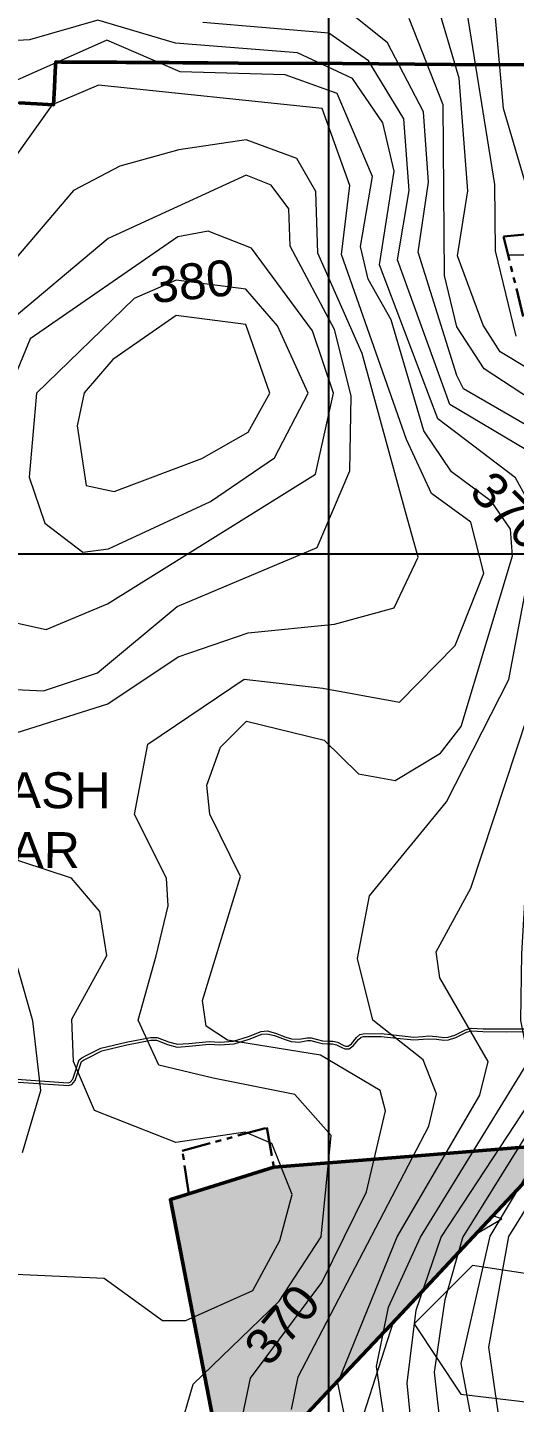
# Model space of a CAD drawing. Header units: metres. Extents: x 32505 to 230200, y 224018 to 1564544.
# Drawn here: x 226673 to 227202, y 1561777 to 1563272 of the extents above; entities that cross this region are included whole.
import ezdxf

# ---------------------------------------------------------------- set-up
doc = ezdxf.new("R2010")
doc.units = ezdxf.units.M
doc.linetypes.add('PHANTOM2', pattern=[1.25, 0.625, -0.125, 0.125, -0.125, 0.125, -0.125])
for name, color, linetype, lineweight in [('10 M CONTOUR', 8, 'Continuous', 9), ('2 M CONTOUR', 254, 'Continuous', 9), ('STREAM', 141, 'Continuous', 0)]:
    doc.layers.add(name, color=color, linetype=linetype, lineweight=lineweight)
for name, color, linetype in [('CONTEXT', 44, 'Continuous'), ('G_B.T. ROAD', 1, 'Continuous'), ('G_CART TRACK', 252, 'Continuous'), ('GRID', 7, 'Continuous'), ('VILLAGE BOUNDARY', 6, 'Continuous')]:
    doc.layers.add(name, color=color, linetype=linetype)
doc.styles.get("Standard").update_dxf_attribs({"font": 'arial.ttf'})

msp = doc.modelspace()

# ---------------------------------------------------------------- hatches: boundary and pattern name
at = {"layer": 'STREAM', "true_color": 0x693535}
h = msp.add_hatch(dxfattribs=at)
h.set_pattern_fill('GRAVEL', color=17, scale=25)
h.paths.add_polyline_path([(228010.1, 1562593), (228005.1, 1562641.6), (228003.6, 1562656), (228002.5, 1562667), (228001.2, 1562679.2), (228000, 1562691), (227999.5, 1562696.2), (227998.7, 1562704.3), (227996.9, 1562721.2), (227995.8, 1562732.7), (227993.9, 1562751), (227992.1, 1562768.5), (227989.3, 1562796.1), (227987.8, 1562810.4), (227985.2, 1562835.8), (227983.2, 1562855.9), (227980.1, 1562885.6), (227976.5, 1562921.3), (227945.2, 1563226.8), (227918.2, 1563227), (227893.2, 1563227.2), (227842.9, 1563227.5), (227744.8, 1563228.1), (227660.3, 1563228.6), (227597.3, 1563229), (227554.3, 1563229.2), (227538.6, 1563229.3), (227487.6, 1563229.7), (227448.2, 1563229.9), (227385.1, 1563230.3), (227316, 1563230.7), (227352.7, 1563060.3), (227190, 1563044.8), (227211.6, 1562957.9), (227216.9, 1562867.4), (227218.5, 1562741.6), (227308.5, 1562734.9), (227388.6, 1562741.5), (227395.8, 1562598.3), (227361.4, 1562598.5), (227366.2, 1562526.6), (227306.1, 1562526.4), (227306.4, 1562395.4), (227319.1, 1562216), (227222, 1562208.2), (227222.5, 1562201.8), (227234, 1562056.6), (227250.2, 1562056.6), (227183.3, 1561985.4), (227074, 1561868.9), (226998.5, 1561788.7), (226944, 1561730.6), (227114.2, 1561754.9), (227136, 1561757.9), (227190.4, 1561765.8), (227228.1, 1561771.2), (227231.6, 1561790.2), (227231.1, 1561830.8), (227231.7, 1561852), (227238, 1561891.8), (227244.9, 1561918.9), (227248.7, 1561925.1), (227257.1, 1561931.1), (227262.7, 1561937.8), (227275.7, 1561956.4), (227287, 1561982.5), (227295.1, 1561996.5), (227302.7, 1562003.2), (227310.6, 1562006.8), (227322.2, 1562011.4), (227329.1, 1562016.8), (227335.3, 1562025.2), (227341.7, 1562036.6), (227352.5, 1562048), (227365.3, 1562059.1), (227386.3, 1562074.8), (227412.3, 1562088.6), (227451.4, 1562094.3), (227500.1, 1562090.6), (227527.8, 1562084.7), (227547.8, 1562075.6), (227561.8, 1562069.1), (227574.8, 1562064.2), (227586.7, 1562066.9), (227601.9, 1562078.8), (227625.7, 1562075.6), (227645.7, 1562064.7), (227665.1, 1562056.1), (227688.9, 1562061.5), (227729, 1562070.7), (227773.9, 1562077.8), (227818.3, 1562106), (227837.3, 1562130), (227860.9, 1562156.8), (227872, 1562173.9), (227886.8, 1562186), (227901.6, 1562202.6), (227925.3, 1562230.2), (227946.3, 1562249.9), (227986.4, 1562281.8), (228018.4, 1562308.6), (228037.8, 1562320.8), (228029.6, 1562401.8)])
at = {"layer": 'STREAM', "true_color": 0xffffdb}
h = msp.add_hatch(color=7, dxfattribs=at)
h.dxf.hatch_style = 1
h.paths.add_polyline_path([(227010.8, 1561147), (227026.1, 1561189.4), (227004, 1561229.2), (226997.4, 1561259.2), (226997.7, 1561316.1), (227048.7, 1561325.6), (227069.1, 1561360.3), (227096.9, 1561360.3), (227123.1, 1561382.7), (227133.1, 1561446.5), (227131, 1561485.4), (227133.8, 1561498.8), (227125.1, 1561512.6), (227124.9, 1561525.2), (227115.6, 1561608.2), (227106.9, 1561663.2), (227108.6, 1561682.7), (227099.2, 1561685), (227089.9, 1561687.3), (227081.6, 1561687.3), (227075, 1561689.1), (227070.3, 1561696.3), (227074.7, 1561704.6), (227079.7, 1561706.5), (227073, 1561714.5), (227076.2, 1561730.3), (227080.7, 1561737), (227091, 1561737), (227103.6, 1561741), (227111.2, 1561743.4), (227114.2, 1561754.9), (226944, 1561730.6), (226998.5, 1561788.7), (227074, 1561868.9), (227183.3, 1561985.4), (227250.2, 1562056.6), (227234, 1562056.6), (227096.2, 1562045.7), (226940.4, 1562033.3), (226828.2, 1561998), (226885.2, 1561704.1), (226797.7, 1561725.5), (226784.5, 1561728.7), (226713.1, 1561691.8), (226658.4, 1561676), (226637.7, 1561670), (226626.6, 1561521.2), (226614.4, 1561413.8), (226594.5, 1561379.7), (226513.4, 1561292.8), (226465.4, 1561172), (226392.3, 1561070), (226341, 1560994.4), (226331, 1560973.6), (226328.4, 1560941.5), (226345.5, 1560934.2), (226348.2, 1560933), (226352, 1560919.8), (226352.9, 1560916.7), (226363, 1560905.5), (226377.2, 1560887.7), (226388.1, 1560879.9), (226425, 1560876.6), (226448.1, 1560879.6), (226469.4, 1560895.8), (226501.9, 1560898.4), (226524.9, 1560887.6), (226572.2, 1560873.6), (226593.8, 1560872.5), (226627.5, 1560876.7), (226658.1, 1560885.5), (226668.4, 1560890.5), (226742.7, 1560941.2), (226767, 1560961.5), (226800.5, 1561049.9), (226806.8, 1561057.3), (226802.2, 1561071.5), (226817.2, 1561073.8), (226809.6, 1561096.9), (226800.5, 1561113.3), (226810, 1561132.4), (226843.7, 1561136.5), (226864.9, 1561139.1), (226937.1, 1561138.6), (226987.7, 1561136.4)])

# ---------------------------------------------------------------- linework, layer by layer
at = {"color": 1, "lineweight": 50}
msp.add_lwpolyline([(226663.7, 1563189.9), (226682.9, 1563188.9), (226701.3, 1563188), (226702.3, 1563206.8), (226703.1, 1563224.6), (226703.6, 1563234.5), (226709.9, 1563234.4), (226717.8, 1563234.4), (226729.2, 1563234.3), (226734.9, 1563234.3), (226745.4, 1563234.2), (226755.8, 1563234.2), (226765.2, 1563234.1), (226770, 1563234.1), (226780.2, 1563234), (226792.3, 1563233.9), (226803.8, 1563233.9), (226816.7, 1563233.8), (226826.8, 1563233.7), (226841.8, 1563233.6), (226853.2, 1563233.6), (226869.3, 1563233.5), (226902.1, 1563233.3), (227015.1, 1563232.6), (227133.3, 1563231.8), (227238.9, 1563231.2)], dxfattribs=at)
at = {"layer": '10 M CONTOUR'}
for points in [[(227281.9, 1562861.9, 360), (227186.6, 1562919.4, 360), (227168.1, 1562948.4, 360), (227140.2, 1563023.8, 360), (227151.3, 1563094.3, 360), (227141.9, 1563216.8, 360), (227116.2, 1563304.3, 360)], [(226901.8, 1561739.9, 370), (226915.1, 1561804, 370), (226992.8, 1561908, 370), (227041.2, 1562006.5, 370), (227061.8, 1562094.5, 370), (227056, 1562116.7, 370), (226991.4, 1562154.8, 370), (226890.2, 1562171.1, 370), (226866.9, 1562186.6, 370), (226863, 1562214.2, 370), (226904.3, 1562349.2, 370), (226871, 1562417, 370), (226867.9, 1562448.4, 370), (226882.5, 1562489.7, 370), (226910.8, 1562518, 370), (226995.4, 1562497.2, 370), (227032.5, 1562460.8, 370), (227072.3, 1562453.3, 370), (227121.7, 1562483.2, 370), (227144, 1562512.1, 370), (227199.8, 1562697.7, 370), (227197.5, 1562726.5, 370), (227176.9, 1562756.9, 370), (227133.5, 1562788.8, 370), (227103.5, 1562833.5, 370), (227068, 1562954.1, 370), (227043, 1562998.4, 370), (227034.6, 1563034, 370), (227047.6, 1563110.1, 370), (227009.5, 1563200.1, 370), (226952.7, 1563220.5, 370), (226838.7, 1563223.6, 370), (226759.2, 1563258, 370), (226555.2, 1563167.5, 370)], [(226977.8, 1562874.6, 380), (226944.6, 1562947.8, 380), (226910, 1562987.4, 380), (226834.4, 1562997.2, 380), (226788.8, 1562977.2, 380), (226682.8, 1562874.6, 380), (226674.6, 1562783.3, 380), (226691.8, 1562733, 380), (226733.1, 1562701.8, 380), (226760.9, 1562705.4, 380), (226871.6, 1562756.9, 380), (226941.2, 1562804, 380), (226977.8, 1562874.6, 380)], [(227139.6, 1561589.7, 360), (227115.1, 1561810.5, 360), (227126.8, 1561889.4, 360), (227145.9, 1561956.9, 360), (227272.9, 1562161.1, 360)]]:
    msp.add_polyline3d(points, dxfattribs=at)
at = {"layer": '2 M CONTOUR'}
for points in [[(227441.5, 1563290.3, 356), (227372.7, 1563264.6, 356), (227352.9, 1563188.6, 356), (227338.9, 1563024.9, 356), (227295.1, 1562947.1, 356), (227259.8, 1562952.1, 356), (227233.3, 1562971.4, 356), (227216, 1563095, 356), (227190.1, 1563183.8, 356), (227173.9, 1563369.4, 356)], [(227203.7, 1562936.3, 358), (227181.3, 1563029, 358), (227180.6, 1563101.1, 358), (227139.4, 1563358.8, 358)], [(226959.9, 1561769.7, 368), (226966.8, 1561805.2, 368), (227109.1, 1562077.8, 368), (227117.3, 1562113.1, 368), (227102.7, 1562150, 368), (227048.1, 1562193, 368), (227031.6, 1562260.1, 368), (227044.6, 1562328, 368), (227128.2, 1562430.4, 368), (227195.7, 1562563.1, 368), (227228.6, 1562736.2, 368), (227203.2, 1562782.3, 368), (227118.8, 1562846.5, 368), (227055.2, 1563014.1, 368), (227071.4, 1563115.9, 368), (227059.1, 1563168.4, 368), (227026.1, 1563216.3, 368), (226966.2, 1563244.3, 368), (226833.6, 1563254.7, 368), (226749.4, 1563279.8, 368), (226675.2, 1563258.6, 368), (226603.7, 1563254.4, 368)], [(227045.5, 1561625.5, 366), (227010, 1561798.9, 366), (227074.4, 1561957.6, 366), (227164.3, 1562111.6, 366), (227173.5, 1562148, 366), (227120.9, 1562239.1, 366), (227116.8, 1562267.1, 366), (227154.5, 1562336.5, 366), (227229.1, 1562562.4, 366), (227258.1, 1562718.3, 366), (227226.4, 1562805.9, 366), (227131.8, 1562862.2, 366), (227074.9, 1563019.3, 366), (227087.6, 1563094.6, 366), (227081.9, 1563172.6, 366), (227043.3, 1563235.7, 366), (227000.2, 1563265.6, 366), (226863.5, 1563277.2, 366)], [(227073.5, 1561672.2, 364), (227052.2, 1561816.6, 364), (227065.1, 1561881, 364), (227100, 1561957.2, 364), (227217.7, 1562148.7, 364), (227208.8, 1562192.8, 364), (227209.9, 1562265.1, 364), (227215.2, 1562352.7, 364), (227258.4, 1562558, 364), (227290.3, 1562732.4, 364), (227243.8, 1562823.1, 364), (227146.7, 1562879.1, 364), (227139.5, 1562893.8, 364), (227097.2, 1563027.7, 364), (227108.5, 1563103.9, 364), (227103.2, 1563180.2, 364), (227064.2, 1563255.4, 364), (227025.6, 1563286.1, 364)], [(227107.2, 1561576.5, 362), (227085.4, 1561798.6, 362), (227095, 1561877.8, 362), (227122.4, 1561957.1, 362), (227242.3, 1562139.6, 362), (227268.9, 1562307.9, 362), (227277.8, 1562434.9, 362), (227325, 1562546.7, 362), (227405.4, 1562635.4, 362), (227455.6, 1562738.7, 362), (227479, 1562789.8, 362), (227471.5, 1562905.3, 362), (227448.9, 1562928.5, 362), (227411.9, 1562931.2, 362), (227379.8, 1562906.4, 362), (227307.4, 1562835, 362), (227261.3, 1562840.3, 362), (227169.2, 1562901, 362), (227139.4, 1562946.6, 362), (227126.1, 1563002.3, 362), (227124.5, 1563187.8, 362), (227087.5, 1563281.7, 362)], [(227184.1, 1561767.4, 356), (227174.2, 1561837.6, 356), (227195.9, 1561957.8, 356), (227303.4, 1562131.2, 356), (227380.4, 1562177.3, 356), (227449.8, 1562182.8, 356), (227598.2, 1562238.3, 356), (227637.9, 1562272.6, 356), (227673.2, 1562342.1, 356), (227693.6, 1562441.2, 356), (227679, 1562467.7, 356), (227653.6, 1562475, 356), (227594.1, 1562499.4, 356), (227558.2, 1562533.4, 356), (227553.8, 1562574.2, 356), (227583.5, 1562727.7, 356), (227563.7, 1562956.5, 356), (227594.6, 1563026.9, 356), (227648.1, 1563098.9, 356), (227648.3, 1563146.2, 356), (227601.1, 1563222.2, 356), (227518.5, 1563280.5, 356)], [(226837.3, 1561743.9, 372), (226852.8, 1561797.2, 372), (226946.5, 1561887.7, 372), (226992, 1561957.4, 372), (227002.9, 1562067.8, 372), (226963.5, 1562112.3, 372), (226874.5, 1562130, 372), (226815.5, 1562144.2, 372), (226793.1, 1562193, 372), (226812.7, 1562262.8, 372), (226825.6, 1562317.2, 372), (226823.9, 1562347.3, 372), (226789.3, 1562416.7, 372), (226803.6, 1562493, 372), (226908.4, 1562563.5, 372), (226993.9, 1562554, 372), (227077.1, 1562538.6, 372), (227137.5, 1562600.1, 372), (227168.8, 1562678.8, 372), (227154.5, 1562734.3, 372), (227112, 1562765.5, 372), (227084.5, 1562824.2, 372), (227013.9, 1563025.3, 372), (227023.1, 1563100.2, 372), (226992.9, 1563184, 372), (226749.9, 1563209.1, 372), (226699.7, 1563187.7, 372), (226530.6, 1562951, 372)], [(226624.9, 1562494.1, 374), (226760.3, 1562536.9, 374), (226836.6, 1562587.9, 374), (226912.6, 1562613.8, 374), (227006.6, 1562623.3, 374), (227071.2, 1562641.3, 374), (227097.5, 1562696.2, 374), (227083.7, 1562745.6, 374), (227036.4, 1562917.4, 374), (226988.4, 1563026.6, 374), (226986.1, 1563093.5, 374), (226965.7, 1563129.5, 374), (226910.4, 1563149.9, 374), (226837.5, 1563138.8, 374), (226773.3, 1563121.1, 374), (226722.9, 1563094.7, 374), (226658.9, 1563019.3, 374)], [(226590.8, 1562555.8, 376), (226690.4, 1562550.9, 376), (226748.8, 1562570.5, 376), (226835.6, 1562642.6, 376), (226987.6, 1562706.6, 376), (227023.2, 1562790, 376), (227024.4, 1562871.4, 376), (227006.3, 1562943.5, 376), (226958.3, 1563034.1, 376), (226956.9, 1563074.7, 376), (226937.6, 1563100.7, 376), (226910.5, 1563111.5, 376), (226760.6, 1563042.4, 376), (226644.9, 1562945.6, 376)], [(227005.4, 1562874.6, 378), (226982.6, 1562942.1, 378), (226916.4, 1563032, 378), (226869.3, 1563050.5, 378), (226836.2, 1563044.5, 378), (226675.8, 1562933.7, 378), (226590, 1562725.7, 378), (226599.6, 1562638.2, 378), (226693.3, 1562617.5, 378), (226759.8, 1562645.6, 378), (226985.8, 1562786.3, 378), (227005.4, 1562874.6, 378)], [(226936.3, 1562874.6, 382), (226910.1, 1562949.2, 382), (226834.5, 1562958.8, 382), (226765.5, 1562911, 382), (226734.4, 1562874.9, 382), (226726.8, 1562839, 382), (226736.6, 1562774.1, 382), (226767, 1562767.7, 382), (226862.3, 1562803.6, 382), (226912.7, 1562832, 382), (226936.3, 1562874.6, 382)], [(226530.7, 1561922.7, 374), (226756.2, 1561912.7, 374), (226819.4, 1561866.6, 374), (226845.1, 1561866.5, 374), (226917.9, 1561899.3, 374), (226947.2, 1561953.4, 374), (226960.3, 1562003.4, 374), (226938.2, 1562059, 374), (226909.5, 1562071.3, 374), (226834, 1562060.2, 374), (226745.8, 1562094.8, 374), (226723, 1562148.2, 374), (226721.2, 1562194.1, 374), (226759.2, 1562263.1, 374), (226751.5, 1562311, 374), (226720.8, 1562347.4, 374), (226639.9, 1562373.8, 374)], [(226667.5, 1562049.2, 376), (226687.4, 1562116.4, 376), (226678.7, 1562192.3, 376), (226662.4, 1562249.5, 376)], [(227175.9, 1561649.2, 358), (227144.2, 1561819.9, 358), (227175.6, 1561958.3, 358), (227295.7, 1562159.4, 358)]]:
    msp.add_polyline3d(points, dxfattribs=at)
at = {"layer": 'G_B.T. ROAD', "color": 1, "lineweight": 50}
msp.add_lwpolyline([(226944, 1561730.6), (226998.5, 1561788.7), (227074, 1561868.9), (227183.3, 1561985.4), (227250.2, 1562056.6), (227234, 1562056.6), (227096.2, 1562045.7), (226940.4, 1562033.3), (226828.2, 1561998), (226885.2, 1561704.1)], dxfattribs=at)
at = {"layer": 'G_CART TRACK', "lineweight": 15}
for points in [[(226640.7, 1562130.2), (226717.2, 1562125), (226719.2, 1562125.7), (226722.1, 1562128.9), (226729.1, 1562149.8), (226732, 1562152.1), (226735.9, 1562154.1), (226752.5, 1562162.5), (226780.1, 1562169.1), (226806.5, 1562174.1), (226813.8, 1562174.1), (226826.1, 1562169.5), (226835.7, 1562166.8), (226848.2, 1562167.6), (226870.1, 1562169.8), (226882, 1562169), (226896.7, 1562170.3), (226912.9, 1562175.3), (226926.9, 1562180.8), (226933.3, 1562181.3), (226942.2, 1562179), (226953.7, 1562174.6), (226959.9, 1562172.7), (226968, 1562172.2), (226976.9, 1562173.9), (226981.1, 1562173.9), (226988.1, 1562172), (226993.5, 1562170.5), (226999.1, 1562170.2), (227004.7, 1562170.2), (227009.6, 1562168.9), (227015.8, 1562165.8), (227018.3, 1562164.8), (227021.2, 1562164.9), (227024.8, 1562167.4), (227030.5, 1562174), (227034, 1562177.3), (227037.5, 1562178.3), (227057.3, 1562178.4), (227070.7, 1562176.9), (227092.7, 1562174.5), (227102.3, 1562175.3), (227108.5, 1562175.8), (227117.4, 1562175.1), (227125.1, 1562174.3), (227129.8, 1562174.6), (227137.1, 1562176.8), (227148.9, 1562182.6), (227155, 1562184.4), (227167.8, 1562183.7), (227193.7, 1562183.4), (227212.4, 1562183.6)], [(226640.9, 1562127.2), (226717.6, 1562122), (226720.9, 1562123.2), (226724.8, 1562127.3), (226731.7, 1562148), (226733.6, 1562149.6), (226737.2, 1562151.4), (226753.6, 1562159.7), (226780.7, 1562166.1), (226806.8, 1562171.1), (226813.2, 1562171.1), (226825.1, 1562166.7), (226835.4, 1562163.7), (226848.4, 1562164.6), (226870.2, 1562166.8), (226882, 1562166), (226897.3, 1562167.4), (226913.9, 1562172.5), (226927.6, 1562177.8), (226933, 1562178.3), (226941.3, 1562176.2), (226952.7, 1562171.8), (226959.4, 1562169.7), (226968.2, 1562169.2), (226977.2, 1562170.9), (226980.7, 1562170.9), (226987.3, 1562169.1), (226993, 1562167.5), (226999, 1562167.2), (227004.3, 1562167.2), (227008.5, 1562166.1), (227014.5, 1562163.1), (227017.8, 1562161.8), (227022.3, 1562162), (227026.8, 1562165.2), (227032.7, 1562171.9), (227035.6, 1562174.6), (227037.9, 1562175.3), (227057.1, 1562175.4), (227070.4, 1562173.9), (227092.7, 1562171.5), (227102.6, 1562172.3), (227108.5, 1562172.8), (227117.1, 1562172.2), (227125.1, 1562171.3), (227130.4, 1562171.7), (227138.2, 1562174), (227150, 1562179.8), (227155.4, 1562181.4), (227167.7, 1562180.7), (227193.7, 1562180.4), (227212.7, 1562180.6)]]:
    msp.add_lwpolyline(points, dxfattribs=at)
at = {"layer": 'GRID', "color": 254, "linetype": 'Continuous'}
for p, q in [((227000, 1563700), (227000, 1550700)), ((223000, 1562700), (230000, 1562700))]:
    msp.add_line(p, q, dxfattribs=at)
at = {"layer": 'VILLAGE BOUNDARY', "linetype": 'PHANTOM2', "lineweight": 30, "ltscale": 50}
for points in [[(227316, 1563230.7), (226703.6, 1563234.5), (226701.3, 1563188), (226612.1, 1563192.4)], [(227211.6, 1562957.9), (227190, 1563044.8), (227352.7, 1563060.3)], [(226885.2, 1561704.1), (226853, 1561870), (226828.2, 1561998), (226848.3, 1562004.3), (226841.1, 1562050.9), (226933.1, 1562076.2), (226940.4, 1562033.3), (227096.2, 1562045.7), (227234, 1562056.6)]]:
    msp.add_lwpolyline(points, dxfattribs=at)

# ---------------------------------------------------------------- texts
at = {"color": 7, "insert": (226633.1, 1562410.3, 750), "char_height": 39, "width": 0.967, "attachment_point": 5, "rotation": 359.849}
msp.add_mtext('\\A1;{\\C8;PRAKASH NAGAR}', dxfattribs=at)
at = {"layer": 'CONTEXT', "linetype": 'Continuous'}
for s, rotation, p in [('380', 5.7244, (226808.6, 1562972.2, 380)), ('370', 314.5965, (227151.3, 1562765.8, 370)), ('370', 50.1299, (226935.3, 1561814.9, 370))]:
    msp.add_text(s, height=39, rotation=rotation, dxfattribs=at).set_placement(p)

doc.saveas('drawing.dxf')
